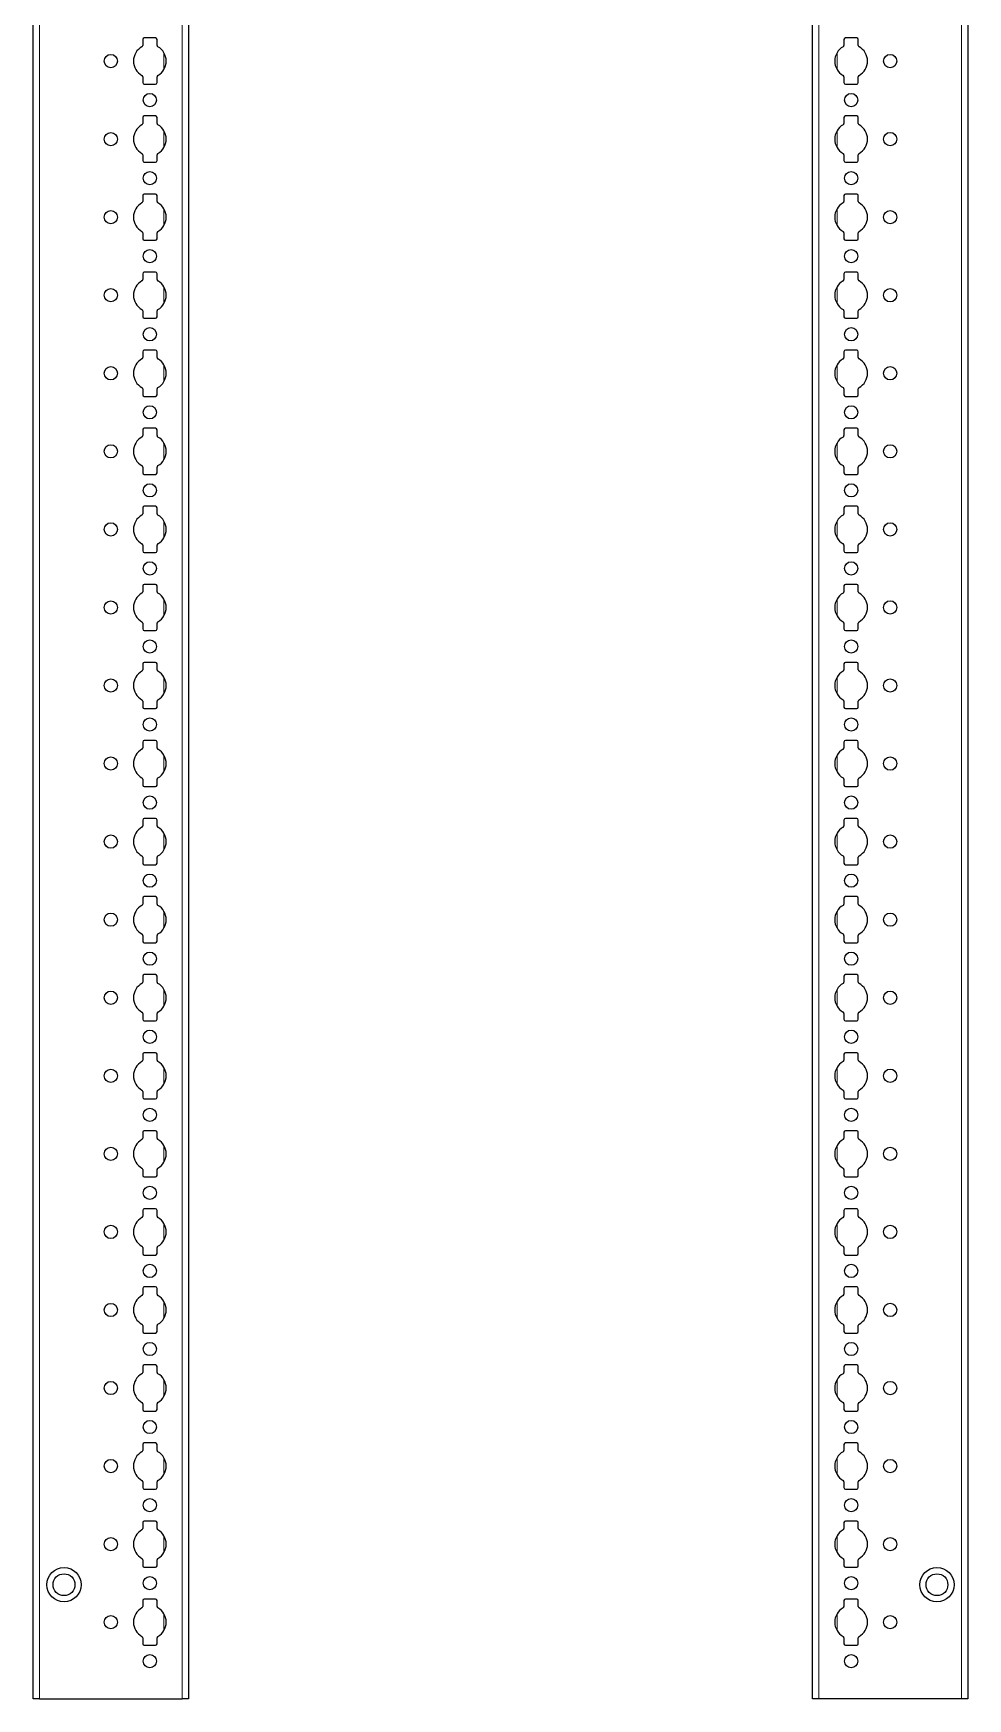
# Model space of a CAD drawing. Header units: millimetres. Extents: x -199 to 4725, y -1847 to 1507.
# Drawn here: x 4426 to 4725, y -852 to -318 of the extents above; entities that cross this region are included whole.
import ezdxf

# ---------------------------------------------------------------- set-up
doc = ezdxf.new("R2010")
doc.units = ezdxf.units.MM

msp = doc.modelspace()

# ---------------------------------------------------------------- linework, layer by layer
at = {"color": 7, "linetype": 'Continuous', "lineweight": 25}
for p, q in [((4425.51, -851.79), (4425.51, 1047.21)), ((4475.21, 1047.21), (4475.21, -851.79)), ((4675.21, -851.79), (4675.21, 1047.21)), ((4724.91, 1047.21), (4724.91, -851.79)), ((4464.66, -319.89), (4461.06, -319.89)), ((4689.36, -319.89), (4685.76, -319.89)), ((4460.56, -320.39), (4460.56, -322.27)), ((4465.16, -322.27), (4465.16, -320.39)), ((4685.26, -320.39), (4685.26, -322.27)), ((4689.86, -322.27), (4689.86, -320.39)), ((4460.56, -332.32), (4460.56, -334.19)), ((4461.06, -334.69), (4464.66, -334.69)), ((4465.16, -334.19), (4465.16, -332.32)), ((4685.26, -332.32), (4685.26, -334.19)), ((4685.76, -334.69), (4689.36, -334.69)), ((4689.86, -334.19), (4689.86, -332.32)), ((4460.56, -345.39), (4460.56, -347.27)), ((4464.66, -344.89), (4461.06, -344.89)), ((4465.16, -347.27), (4465.16, -345.39)), ((4685.26, -345.39), (4685.26, -347.27)), ((4689.36, -344.89), (4685.76, -344.89)), ((4689.86, -347.27), (4689.86, -345.39)), ((4460.56, -357.32), (4460.56, -359.19)), ((4465.16, -359.19), (4465.16, -357.32)), ((4685.26, -357.32), (4685.26, -359.19)), ((4689.86, -359.19), (4689.86, -357.32)), ((4461.06, -359.69), (4464.66, -359.69)), ((4685.76, -359.69), (4689.36, -359.69)), ((4460.56, -370.39), (4460.56, -372.27)), ((4464.66, -369.89), (4461.06, -369.89)), ((4465.16, -372.27), (4465.16, -370.39)), ((4685.26, -370.39), (4685.26, -372.27)), ((4689.36, -369.89), (4685.76, -369.89)), ((4689.86, -372.27), (4689.86, -370.39)), ((4460.56, -382.32), (4460.56, -384.19)), ((4465.16, -384.19), (4465.16, -382.32)), ((4685.26, -382.32), (4685.26, -384.19)), ((4689.86, -384.19), (4689.86, -382.32)), ((4461.06, -384.69), (4464.66, -384.69)), ((4685.76, -384.69), (4689.36, -384.69)), ((4460.56, -395.39), (4460.56, -397.27)), ((4464.66, -394.89), (4461.06, -394.89)), ((4465.16, -397.27), (4465.16, -395.39)), ((4685.26, -395.39), (4685.26, -397.27)), ((4689.36, -394.89), (4685.76, -394.89)), ((4689.86, -397.27), (4689.86, -395.39)), ((4460.56, -407.32), (4460.56, -409.19)), ((4461.06, -409.69), (4464.66, -409.69)), ((4465.16, -409.19), (4465.16, -407.32)), ((4685.26, -407.32), (4685.26, -409.19)), ((4685.76, -409.69), (4689.36, -409.69)), ((4689.86, -409.19), (4689.86, -407.32)), ((4460.56, -420.39), (4460.56, -422.27)), ((4464.66, -419.89), (4461.06, -419.89)), ((4465.16, -422.27), (4465.16, -420.39)), ((4685.26, -420.39), (4685.26, -422.27)), ((4689.36, -419.89), (4685.76, -419.89)), ((4689.86, -422.27), (4689.86, -420.39)), ((4460.56, -432.32), (4460.56, -434.19)), ((4461.06, -434.69), (4464.66, -434.69)), ((4465.16, -434.19), (4465.16, -432.32)), ((4685.26, -432.32), (4685.26, -434.19)), ((4685.76, -434.69), (4689.36, -434.69)), ((4689.86, -434.19), (4689.86, -432.32)), ((4460.56, -445.39), (4460.56, -447.27)), ((4464.66, -444.89), (4461.06, -444.89)), ((4465.16, -447.27), (4465.16, -445.39)), ((4685.26, -445.39), (4685.26, -447.27)), ((4689.36, -444.89), (4685.76, -444.89)), ((4689.86, -447.27), (4689.86, -445.39)), ((4460.56, -457.32), (4460.56, -459.19)), ((4465.16, -459.19), (4465.16, -457.32)), ((4685.26, -457.32), (4685.26, -459.19)), ((4689.86, -459.19), (4689.86, -457.32)), ((4461.06, -459.69), (4464.66, -459.69)), ((4685.76, -459.69), (4689.36, -459.69)), ((4460.56, -470.39), (4460.56, -472.27)), ((4464.66, -469.89), (4461.06, -469.89)), ((4465.16, -472.27), (4465.16, -470.39)), ((4685.26, -470.39), (4685.26, -472.27)), ((4689.36, -469.89), (4685.76, -469.89)), ((4689.86, -472.27), (4689.86, -470.39)), ((4460.56, -482.32), (4460.56, -484.19)), ((4461.06, -484.69), (4464.66, -484.69)), ((4465.16, -484.19), (4465.16, -482.32)), ((4685.26, -482.32), (4685.26, -484.19)), ((4685.76, -484.69), (4689.36, -484.69)), ((4689.86, -484.19), (4689.86, -482.32)), ((4460.56, -495.39), (4460.56, -497.27)), ((4464.66, -494.89), (4461.06, -494.89)), ((4465.16, -497.27), (4465.16, -495.39)), ((4685.26, -495.39), (4685.26, -497.27)), ((4689.36, -494.89), (4685.76, -494.89)), ((4689.86, -497.27), (4689.86, -495.39)), ((4460.56, -507.32), (4460.56, -509.19)), ((4461.06, -509.69), (4464.66, -509.69)), ((4465.16, -509.19), (4465.16, -507.32)), ((4685.26, -507.32), (4685.26, -509.19)), ((4685.76, -509.69), (4689.36, -509.69)), ((4689.86, -509.19), (4689.86, -507.32)), ((4460.56, -520.39), (4460.56, -522.27)), ((4464.66, -519.89), (4461.06, -519.89)), ((4465.16, -522.27), (4465.16, -520.39)), ((4685.26, -520.39), (4685.26, -522.27)), ((4689.36, -519.89), (4685.76, -519.89)), ((4689.86, -522.27), (4689.86, -520.39)), ((4460.56, -532.32), (4460.56, -534.19)), ((4465.16, -534.19), (4465.16, -532.32)), ((4685.26, -532.32), (4685.26, -534.19)), ((4689.86, -534.19), (4689.86, -532.32)), ((4461.06, -534.69), (4464.66, -534.69)), ((4685.76, -534.69), (4689.36, -534.69)), ((4460.56, -545.39), (4460.56, -547.27)), ((4464.66, -544.89), (4461.06, -544.89)), ((4465.16, -547.27), (4465.16, -545.39)), ((4685.26, -545.39), (4685.26, -547.27)), ((4689.36, -544.89), (4685.76, -544.89)), ((4689.86, -547.27), (4689.86, -545.39)), ((4460.56, -557.32), (4460.56, -559.19)), ((4461.06, -559.69), (4464.66, -559.69)), ((4465.16, -559.19), (4465.16, -557.32)), ((4685.26, -557.32), (4685.26, -559.19)), ((4685.76, -559.69), (4689.36, -559.69)), ((4689.86, -559.19), (4689.86, -557.32)), ((4460.56, -570.39), (4460.56, -572.27)), ((4464.66, -569.89), (4461.06, -569.89)), ((4465.16, -572.27), (4465.16, -570.39)), ((4685.26, -570.39), (4685.26, -572.27)), ((4689.36, -569.89), (4685.76, -569.89)), ((4689.86, -572.27), (4689.86, -570.39)), ((4460.56, -582.32), (4460.56, -584.19)), ((4461.06, -584.69), (4464.66, -584.69)), ((4465.16, -584.19), (4465.16, -582.32)), ((4685.26, -582.32), (4685.26, -584.19)), ((4685.76, -584.69), (4689.36, -584.69)), ((4689.86, -584.19), (4689.86, -582.32)), ((4460.56, -595.39), (4460.56, -597.27)), ((4464.66, -594.89), (4461.06, -594.89)), ((4465.16, -597.27), (4465.16, -595.39)), ((4685.26, -595.39), (4685.26, -597.27)), ((4689.36, -594.89), (4685.76, -594.89)), ((4689.86, -597.27), (4689.86, -595.39)), ((4460.56, -607.32), (4460.56, -609.19)), ((4465.16, -609.19), (4465.16, -607.32)), ((4685.26, -607.32), (4685.26, -609.19)), ((4689.86, -609.19), (4689.86, -607.32)), ((4461.06, -609.69), (4464.66, -609.69)), ((4685.76, -609.69), (4689.36, -609.69)), ((4460.56, -620.39), (4460.56, -622.27)), ((4464.66, -619.89), (4461.06, -619.89)), ((4465.16, -622.27), (4465.16, -620.39)), ((4685.26, -620.39), (4685.26, -622.27)), ((4689.36, -619.89), (4685.76, -619.89)), ((4689.86, -622.27), (4689.86, -620.39)), ((4460.56, -632.32), (4460.56, -634.19)), ((4461.06, -634.69), (4464.66, -634.69)), ((4465.16, -634.19), (4465.16, -632.32)), ((4685.26, -632.32), (4685.26, -634.19)), ((4685.76, -634.69), (4689.36, -634.69)), ((4689.86, -634.19), (4689.86, -632.32)), ((4460.56, -645.39), (4460.56, -647.27)), ((4464.66, -644.89), (4461.06, -644.89)), ((4465.16, -647.27), (4465.16, -645.39)), ((4685.26, -645.39), (4685.26, -647.27)), ((4689.36, -644.89), (4685.76, -644.89)), ((4689.86, -647.27), (4689.86, -645.39)), ((4460.56, -657.32), (4460.56, -659.19)), ((4461.06, -659.69), (4464.66, -659.69)), ((4465.16, -659.19), (4465.16, -657.32)), ((4685.26, -657.32), (4685.26, -659.19)), ((4685.76, -659.69), (4689.36, -659.69)), ((4689.86, -659.19), (4689.86, -657.32)), ((4460.56, -670.39), (4460.56, -672.27)), ((4464.66, -669.89), (4461.06, -669.89)), ((4465.16, -672.27), (4465.16, -670.39)), ((4685.26, -670.39), (4685.26, -672.27)), ((4689.36, -669.89), (4685.76, -669.89)), ((4689.86, -672.27), (4689.86, -670.39)), ((4460.56, -682.32), (4460.56, -684.19)), ((4465.16, -684.19), (4465.16, -682.32)), ((4685.26, -682.32), (4685.26, -684.19)), ((4689.86, -684.19), (4689.86, -682.32)), ((4461.06, -684.69), (4464.66, -684.69)), ((4685.76, -684.69), (4689.36, -684.69)), ((4460.56, -695.39), (4460.56, -697.27)), ((4464.66, -694.89), (4461.06, -694.89)), ((4465.16, -697.27), (4465.16, -695.39)), ((4685.26, -695.39), (4685.26, -697.27)), ((4689.36, -694.89), (4685.76, -694.89)), ((4689.86, -697.27), (4689.86, -695.39)), ((4460.56, -707.32), (4460.56, -709.19)), ((4465.16, -709.19), (4465.16, -707.32)), ((4685.26, -707.32), (4685.26, -709.19)), ((4689.86, -709.19), (4689.86, -707.32)), ((4461.06, -709.69), (4464.66, -709.69)), ((4685.76, -709.69), (4689.36, -709.69)), ((4464.66, -719.89), (4461.06, -719.89)), ((4689.36, -719.89), (4685.76, -719.89)), ((4460.56, -720.39), (4460.56, -722.27)), ((4465.16, -722.27), (4465.16, -720.39)), ((4685.26, -720.39), (4685.26, -722.27)), ((4689.86, -722.27), (4689.86, -720.39)), ((4460.56, -732.32), (4460.56, -734.19)), ((4461.06, -734.69), (4464.66, -734.69)), ((4465.16, -734.19), (4465.16, -732.32)), ((4685.26, -732.32), (4685.26, -734.19)), ((4685.76, -734.69), (4689.36, -734.69)), ((4689.86, -734.19), (4689.86, -732.32)), ((4460.56, -745.39), (4460.56, -747.27)), ((4464.66, -744.89), (4461.06, -744.89)), ((4465.16, -747.27), (4465.16, -745.39)), ((4685.26, -745.39), (4685.26, -747.27)), ((4689.36, -744.89), (4685.76, -744.89)), ((4689.86, -747.27), (4689.86, -745.39)), ((4460.56, -757.32), (4460.56, -759.19)), ((4465.16, -759.19), (4465.16, -757.32)), ((4685.26, -757.32), (4685.26, -759.19)), ((4689.86, -759.19), (4689.86, -757.32)), ((4461.06, -759.69), (4464.66, -759.69)), ((4685.76, -759.69), (4689.36, -759.69)), ((4460.56, -770.39), (4460.56, -772.27)), ((4464.66, -769.89), (4461.06, -769.89)), ((4465.16, -772.27), (4465.16, -770.39)), ((4685.26, -770.39), (4685.26, -772.27)), ((4689.36, -769.89), (4685.76, -769.89)), ((4689.86, -772.27), (4689.86, -770.39)), ((4460.56, -782.32), (4460.56, -784.19)), ((4465.16, -784.19), (4465.16, -782.32)), ((4685.26, -782.32), (4685.26, -784.19)), ((4689.86, -784.19), (4689.86, -782.32)), ((4461.06, -784.69), (4464.66, -784.69)), ((4685.76, -784.69), (4689.36, -784.69)), ((4460.56, -795.39), (4460.56, -797.27)), ((4464.66, -794.89), (4461.06, -794.89)), ((4465.16, -797.27), (4465.16, -795.39)), ((4685.26, -795.39), (4685.26, -797.27)), ((4689.36, -794.89), (4685.76, -794.89)), ((4689.86, -797.27), (4689.86, -795.39)), ((4460.56, -807.32), (4460.56, -809.19)), ((4461.06, -809.69), (4464.66, -809.69)), ((4465.16, -809.19), (4465.16, -807.32)), ((4685.26, -807.32), (4685.26, -809.19)), ((4685.76, -809.69), (4689.36, -809.69)), ((4689.86, -809.19), (4689.86, -807.32)), ((4460.56, -820.39), (4460.56, -822.27)), ((4464.66, -819.89), (4461.06, -819.89)), ((4465.16, -822.27), (4465.16, -820.39)), ((4685.26, -820.39), (4685.26, -822.27)), ((4689.36, -819.89), (4685.76, -819.89)), ((4689.86, -822.27), (4689.86, -820.39)), ((4460.56, -832.32), (4460.56, -834.19)), ((4461.06, -834.69), (4464.66, -834.69)), ((4465.16, -834.19), (4465.16, -832.32)), ((4685.26, -832.32), (4685.26, -834.19)), ((4685.76, -834.69), (4689.36, -834.69)), ((4689.86, -834.19), (4689.86, -832.32)), ((4427.51, -851.79), (4425.51, -851.79)), ((4427.51, -851.79), (4473.21, -851.79)), ((4475.21, -851.79), (4473.21, -851.79)), ((4677.21, -851.79), (4675.21, -851.79)), ((4722.91, -851.79), (4677.21, -851.79)), ((4724.91, -851.79), (4722.91, -851.79))]:
    msp.add_line(p, q, dxfattribs=at)
at = {"color": 8, "linetype": 'Continuous', "lineweight": 18}
for p, q in [((4427.51, 1047.21), (4427.51, -851.79)), ((4473.21, -851.79), (4473.21, 1047.21)), ((4677.21, 1047.21), (4677.21, -851.79)), ((4722.91, -851.79), (4722.91, 1047.21)), ((4467.36, -330), (4467.36, -324.59)), ((4683.06, -324.59), (4683.06, -330)), ((4467.36, -355), (4467.36, -349.59)), ((4683.06, -349.59), (4683.06, -355)), ((4467.36, -380), (4467.36, -374.59)), ((4683.06, -374.59), (4683.06, -380)), ((4467.36, -405), (4467.36, -399.59)), ((4683.06, -399.59), (4683.06, -405)), ((4467.36, -430), (4467.36, -424.59)), ((4683.06, -424.59), (4683.06, -430)), ((4467.36, -455), (4467.36, -449.59)), ((4683.06, -449.59), (4683.06, -455)), ((4467.36, -480), (4467.36, -474.59)), ((4683.06, -474.59), (4683.06, -480)), ((4467.36, -505), (4467.36, -499.59)), ((4683.06, -499.59), (4683.06, -505)), ((4467.36, -530), (4467.36, -524.59)), ((4683.06, -524.59), (4683.06, -530)), ((4467.36, -555), (4467.36, -549.59)), ((4683.06, -549.59), (4683.06, -555)), ((4467.36, -580), (4467.36, -574.59)), ((4683.06, -574.59), (4683.06, -580)), ((4467.36, -605), (4467.36, -599.59)), ((4683.06, -599.59), (4683.06, -605)), ((4467.36, -630), (4467.36, -624.59)), ((4683.06, -624.59), (4683.06, -630)), ((4467.36, -655), (4467.36, -649.59)), ((4683.06, -649.59), (4683.06, -655)), ((4467.36, -680), (4467.36, -674.59)), ((4683.06, -674.59), (4683.06, -680)), ((4467.36, -705), (4467.36, -699.59)), ((4683.06, -699.59), (4683.06, -705)), ((4467.36, -730), (4467.36, -724.59)), ((4683.06, -724.59), (4683.06, -730)), ((4467.36, -755), (4467.36, -749.59)), ((4683.06, -749.59), (4683.06, -755)), ((4467.36, -780), (4467.36, -774.59)), ((4683.06, -774.59), (4683.06, -780)), ((4467.36, -805), (4467.36, -799.59)), ((4683.06, -799.59), (4683.06, -805)), ((4467.36, -830), (4467.36, -824.59)), ((4683.06, -824.59), (4683.06, -830))]:
    msp.add_line(p, q, dxfattribs=at)
at = {"color": 7, "linetype": 'Continuous', "lineweight": 25}
for centre, radius in [((4450.36, -327.29), 2.12), ((4700.06, -327.29), 2.13), ((4462.86, -339.79), 2.12), ((4687.56, -339.79), 2.12), ((4450.36, -352.29), 2.12), ((4700.06, -352.29), 2.13), ((4462.86, -364.79), 2.12), ((4687.56, -364.79), 2.12), ((4450.36, -377.29), 2.12), ((4700.06, -377.29), 2.13), ((4462.86, -389.79), 2.12), ((4687.56, -389.79), 2.12), ((4450.36, -402.29), 2.12), ((4700.06, -402.29), 2.13), ((4462.86, -414.79), 2.12), ((4687.56, -414.79), 2.12), ((4450.36, -427.29), 2.12), ((4700.06, -427.29), 2.13), ((4462.86, -439.79), 2.12), ((4687.56, -439.79), 2.12), ((4450.36, -452.29), 2.12), ((4700.06, -452.29), 2.13), ((4462.86, -464.79), 2.12), ((4687.56, -464.79), 2.12), ((4450.36, -477.29), 2.12), ((4700.06, -477.29), 2.13), ((4462.86, -489.79), 2.12), ((4687.56, -489.79), 2.12), ((4450.36, -502.29), 2.12), ((4700.06, -502.29), 2.13), ((4462.86, -514.79), 2.12), ((4687.56, -514.79), 2.12), ((4450.36, -527.29), 2.12), ((4700.06, -527.29), 2.13), ((4462.86, -539.79), 2.12), ((4687.56, -539.79), 2.12), ((4450.36, -552.29), 2.12), ((4700.06, -552.29), 2.13), ((4462.86, -564.79), 2.12), ((4687.56, -564.79), 2.12), ((4450.36, -577.29), 2.12), ((4700.06, -577.29), 2.13), ((4462.86, -589.79), 2.12), ((4687.56, -589.79), 2.12), ((4450.36, -602.29), 2.12), ((4700.06, -602.29), 2.13), ((4462.86, -614.79), 2.12), ((4687.56, -614.79), 2.12), ((4450.36, -627.29), 2.12), ((4700.06, -627.29), 2.13), ((4462.86, -639.79), 2.12), ((4687.56, -639.79), 2.12), ((4450.36, -652.29), 2.12), ((4700.06, -652.29), 2.13), ((4462.86, -664.79), 2.12), ((4687.56, -664.79), 2.12), ((4450.36, -677.29), 2.12), ((4700.06, -677.29), 2.13), ((4462.86, -689.79), 2.12), ((4687.56, -689.79), 2.12), ((4450.36, -702.29), 2.12), ((4700.06, -702.29), 2.13), ((4462.86, -714.79), 2.12), ((4687.56, -714.79), 2.12), ((4450.36, -727.29), 2.12), ((4700.06, -727.29), 2.13), ((4462.86, -739.79), 2.12), ((4687.56, -739.79), 2.12), ((4450.36, -752.29), 2.12), ((4700.06, -752.29), 2.13), ((4462.86, -764.79), 2.12), ((4687.56, -764.79), 2.12), ((4450.36, -777.29), 2.12), ((4700.06, -777.29), 2.13), ((4462.86, -789.79), 2.12), ((4687.56, -789.79), 2.12), ((4450.36, -802.29), 2.12), ((4700.06, -802.29), 2.13), ((4435.36, -815.29), 5.5), ((4715.06, -815.29), 5.5), ((4435.36, -815.29), 3.5), ((4462.86, -814.79), 2.12), ((4687.56, -814.79), 2.12), ((4715.06, -815.29), 3.5), ((4450.36, -827.29), 2.12), ((4700.06, -827.29), 2.13), ((4462.86, -839.79), 2.12), ((4687.56, -839.79), 2.12)]:
    msp.add_circle(centre, radius, dxfattribs=at)
for centre, radius, start, end in [((4461.06, -320.39), 0.5, 90, 180), ((4464.66, -320.39), 0.5, 0, 90), ((4685.76, -320.39), 0.5, 90, 180), ((4689.36, -320.39), 0.5, 0, 90), ((4462.86, -327.29), 5.25, 119.1407, 240.8593), ((4460.06, -322.27), 0.5, 299.1407, 0), ((4465.66, -322.27), 0.5, 180, 240.8593), ((4462.86, -327.29), 5.25, 299.1407, 60.8593), ((4687.56, -327.29), 5.25, 119.1407, 240.8593), ((4684.76, -322.27), 0.5, 299.1407, 0), ((4690.36, -322.27), 0.5, 180, 240.8593), ((4687.56, -327.29), 5.25, 299.1407, 60.8593), ((4460.06, -332.32), 0.5, 0, 60.8593), ((4461.06, -334.19), 0.5, 180, 270), ((4464.66, -334.19), 0.5, 270, 0), ((4465.66, -332.32), 0.5, 119.1407, 180), ((4684.76, -332.32), 0.5, 0, 60.8593), ((4685.76, -334.19), 0.5, 180, 270), ((4689.36, -334.19), 0.5, 270, 0), ((4690.36, -332.32), 0.5, 119.1407, 180), ((4461.06, -345.39), 0.5, 90, 180), ((4464.66, -345.39), 0.5, 0, 90), ((4685.76, -345.39), 0.5, 90, 180), ((4689.36, -345.39), 0.5, 0, 90), ((4462.86, -352.29), 5.25, 119.1407, 240.8593), ((4460.06, -347.27), 0.5, 299.1407, 0), ((4465.66, -347.27), 0.5, 180, 240.8593), ((4462.86, -352.29), 5.25, 299.1407, 60.8593), ((4687.56, -352.29), 5.25, 119.1407, 240.8593), ((4684.76, -347.27), 0.5, 299.1407, 0), ((4690.36, -347.27), 0.5, 180, 240.8593), ((4687.56, -352.29), 5.25, 299.1407, 60.8593), ((4460.06, -357.32), 0.5, 0, 60.8593), ((4465.66, -357.32), 0.5, 119.1407, 180), ((4684.76, -357.32), 0.5, 0, 60.8593), ((4690.36, -357.32), 0.5, 119.1407, 180), ((4461.06, -359.19), 0.5, 180, 270), ((4464.66, -359.19), 0.5, 270, 0), ((4685.76, -359.19), 0.5, 180, 270), ((4689.36, -359.19), 0.5, 270, 0), ((4462.86, -377.29), 5.25, 119.1407, 240.8593), ((4460.06, -372.27), 0.5, 299.1407, 0), ((4461.06, -370.39), 0.5, 90, 180), ((4464.66, -370.39), 0.5, 0, 90), ((4465.66, -372.27), 0.5, 180, 240.8593), ((4462.86, -377.29), 5.25, 299.1407, 60.8593), ((4687.56, -377.29), 5.25, 119.1407, 240.8593), ((4684.76, -372.27), 0.5, 299.1407, 0), ((4685.76, -370.39), 0.5, 90, 180), ((4689.36, -370.39), 0.5, 0, 90), ((4690.36, -372.27), 0.5, 180, 240.8593), ((4687.56, -377.29), 5.25, 299.1407, 60.8593), ((4460.06, -382.32), 0.5, 0, 60.8593), ((4465.66, -382.32), 0.5, 119.1407, 180), ((4684.76, -382.32), 0.5, 0, 60.8593), ((4690.36, -382.32), 0.5, 119.1407, 180), ((4461.06, -384.19), 0.5, 180, 270), ((4464.66, -384.19), 0.5, 270, 0), ((4685.76, -384.19), 0.5, 180, 270), ((4689.36, -384.19), 0.5, 270, 0), ((4462.86, -402.29), 5.25, 119.1407, 240.8593), ((4460.06, -397.27), 0.5, 299.1407, 0), ((4461.06, -395.39), 0.5, 90, 180), ((4464.66, -395.39), 0.5, 0, 90), ((4465.66, -397.27), 0.5, 180, 240.8593), ((4462.86, -402.29), 5.25, 299.1407, 60.8593), ((4687.56, -402.29), 5.25, 119.1407, 240.8593), ((4684.76, -397.27), 0.5, 299.1407, 0), ((4685.76, -395.39), 0.5, 90, 180), ((4689.36, -395.39), 0.5, 0, 90), ((4690.36, -397.27), 0.5, 180, 240.8593), ((4687.56, -402.29), 5.25, 299.1407, 60.8593), ((4460.06, -407.32), 0.5, 0, 60.8593), ((4461.06, -409.19), 0.5, 180, 270), ((4464.66, -409.19), 0.5, 270, 0), ((4465.66, -407.32), 0.5, 119.1407, 180), ((4684.76, -407.32), 0.5, 0, 60.8593), ((4685.76, -409.19), 0.5, 180, 270), ((4689.36, -409.19), 0.5, 270, 0), ((4690.36, -407.32), 0.5, 119.1407, 180), ((4461.06, -420.39), 0.5, 90, 180), ((4464.66, -420.39), 0.5, 0, 90), ((4685.76, -420.39), 0.5, 90, 180), ((4689.36, -420.39), 0.5, 0, 90), ((4462.86, -427.29), 5.25, 119.1407, 240.8593), ((4460.06, -422.27), 0.5, 299.1407, 0), ((4465.66, -422.27), 0.5, 180, 240.8593), ((4462.86, -427.29), 5.25, 299.1407, 60.8593), ((4687.56, -427.29), 5.25, 119.1407, 240.8593), ((4684.76, -422.27), 0.5, 299.1407, 0), ((4690.36, -422.27), 0.5, 180, 240.8593), ((4687.56, -427.29), 5.25, 299.1407, 60.8593), ((4460.06, -432.32), 0.5, 0, 60.8593), ((4465.66, -432.32), 0.5, 119.1407, 180), ((4684.76, -432.32), 0.5, 0, 60.8593), ((4690.36, -432.32), 0.5, 119.1407, 180), ((4461.06, -434.19), 0.5, 180, 270), ((4464.66, -434.19), 0.5, 270, 0), ((4685.76, -434.19), 0.5, 180, 270), ((4689.36, -434.19), 0.5, 270, 0), ((4462.86, -452.29), 5.25, 119.1407, 240.8593), ((4460.06, -447.27), 0.5, 299.1407, 0), ((4461.06, -445.39), 0.5, 90, 180), ((4464.66, -445.39), 0.5, 0, 90), ((4465.66, -447.27), 0.5, 180, 240.8593), ((4462.86, -452.29), 5.25, 299.1407, 60.8593), ((4687.56, -452.29), 5.25, 119.1407, 240.8593), ((4684.76, -447.27), 0.5, 299.1407, 0), ((4685.76, -445.39), 0.5, 90, 180), ((4689.36, -445.39), 0.5, 0, 90), ((4690.36, -447.27), 0.5, 180, 240.8593), ((4687.56, -452.29), 5.25, 299.1407, 60.8593), ((4460.06, -457.32), 0.5, 0, 60.8593), ((4465.66, -457.32), 0.5, 119.1407, 180), ((4684.76, -457.32), 0.5, 0, 60.8593), ((4690.36, -457.32), 0.5, 119.1407, 180), ((4461.06, -459.19), 0.5, 180, 270), ((4464.66, -459.19), 0.5, 270, 0), ((4685.76, -459.19), 0.5, 180, 270), ((4689.36, -459.19), 0.5, 270, 0), ((4462.86, -477.29), 5.25, 119.1407, 240.8593), ((4460.06, -472.27), 0.5, 299.1407, 0), ((4461.06, -470.39), 0.5, 90, 180), ((4464.66, -470.39), 0.5, 0, 90), ((4465.66, -472.27), 0.5, 180, 240.8593), ((4462.86, -477.29), 5.25, 299.1407, 60.8593), ((4687.56, -477.29), 5.25, 119.1407, 240.8593), ((4684.76, -472.27), 0.5, 299.1407, 0), ((4685.76, -470.39), 0.5, 90, 180), ((4689.36, -470.39), 0.5, 0, 90), ((4690.36, -472.27), 0.5, 180, 240.8593), ((4687.56, -477.29), 5.25, 299.1407, 60.8593), ((4460.06, -482.32), 0.5, 0, 60.8593), ((4461.06, -484.19), 0.5, 180, 270), ((4464.66, -484.19), 0.5, 270, 0), ((4465.66, -482.32), 0.5, 119.1407, 180), ((4684.76, -482.32), 0.5, 0, 60.8593), ((4685.76, -484.19), 0.5, 180, 270), ((4689.36, -484.19), 0.5, 270, 0), ((4690.36, -482.32), 0.5, 119.1407, 180), ((4461.06, -495.39), 0.5, 90, 180), ((4464.66, -495.39), 0.5, 0, 90), ((4685.76, -495.39), 0.5, 90, 180), ((4689.36, -495.39), 0.5, 0, 90), ((4462.86, -502.29), 5.25, 119.1407, 240.8593), ((4460.06, -497.27), 0.5, 299.1407, 0), ((4465.66, -497.27), 0.5, 180, 240.8593), ((4462.86, -502.29), 5.25, 299.1407, 60.8593), ((4687.56, -502.29), 5.25, 119.1407, 240.8593), ((4684.76, -497.27), 0.5, 299.1407, 0), ((4690.36, -497.27), 0.5, 180, 240.8593), ((4687.56, -502.29), 5.25, 299.1407, 60.8593), ((4460.06, -507.32), 0.5, 0, 60.8593), ((4461.06, -509.19), 0.5, 180, 270), ((4464.66, -509.19), 0.5, 270, 0), ((4465.66, -507.32), 0.5, 119.1407, 180), ((4684.76, -507.32), 0.5, 0, 60.8593), ((4685.76, -509.19), 0.5, 180, 270), ((4689.36, -509.19), 0.5, 270, 0), ((4690.36, -507.32), 0.5, 119.1407, 180), ((4462.86, -527.29), 5.25, 119.1407, 240.8593), ((4460.06, -522.27), 0.5, 299.1407, 0), ((4461.06, -520.39), 0.5, 90, 180), ((4464.66, -520.39), 0.5, 0, 90), ((4465.66, -522.27), 0.5, 180, 240.8593), ((4462.86, -527.29), 5.25, 299.1407, 60.8593), ((4687.56, -527.29), 5.25, 119.1407, 240.8593), ((4684.76, -522.27), 0.5, 299.1407, 0), ((4685.76, -520.39), 0.5, 90, 180), ((4689.36, -520.39), 0.5, 0, 90), ((4690.36, -522.27), 0.5, 180, 240.8593), ((4687.56, -527.29), 5.25, 299.1407, 60.8593), ((4460.06, -532.32), 0.5, 0, 60.8593), ((4465.66, -532.32), 0.5, 119.1407, 180), ((4684.76, -532.32), 0.5, 0, 60.8593), ((4690.36, -532.32), 0.5, 119.1407, 180), ((4461.06, -534.19), 0.5, 180, 270), ((4464.66, -534.19), 0.5, 270, 0), ((4685.76, -534.19), 0.5, 180, 270), ((4689.36, -534.19), 0.5, 270, 0), ((4462.86, -552.29), 5.25, 119.1407, 240.8593), ((4460.06, -547.27), 0.5, 299.1407, 0), ((4461.06, -545.39), 0.5, 90, 180), ((4464.66, -545.39), 0.5, 0, 90), ((4465.66, -547.27), 0.5, 180, 240.8593), ((4462.86, -552.29), 5.25, 299.1407, 60.8593), ((4687.56, -552.29), 5.25, 119.1407, 240.8593), ((4684.76, -547.27), 0.5, 299.1407, 0), ((4685.76, -545.39), 0.5, 90, 180), ((4689.36, -545.39), 0.5, 0, 90), ((4690.36, -547.27), 0.5, 180, 240.8593), ((4687.56, -552.29), 5.25, 299.1407, 60.8593), ((4460.06, -557.32), 0.5, 0, 60.8593), ((4461.06, -559.19), 0.5, 180, 270), ((4464.66, -559.19), 0.5, 270, 0), ((4465.66, -557.32), 0.5, 119.1407, 180), ((4684.76, -557.32), 0.5, 0, 60.8593), ((4685.76, -559.19), 0.5, 180, 270), ((4689.36, -559.19), 0.5, 270, 0), ((4690.36, -557.32), 0.5, 119.1407, 180), ((4461.06, -570.39), 0.5, 90, 180), ((4464.66, -570.39), 0.5, 0, 90), ((4685.76, -570.39), 0.5, 90, 180), ((4689.36, -570.39), 0.5, 0, 90), ((4462.86, -577.29), 5.25, 119.1407, 240.8593), ((4460.06, -572.27), 0.5, 299.1407, 0), ((4465.66, -572.27), 0.5, 180, 240.8593), ((4462.86, -577.29), 5.25, 299.1407, 60.8593), ((4687.56, -577.29), 5.25, 119.1407, 240.8593), ((4684.76, -572.27), 0.5, 299.1407, 0), ((4690.36, -572.27), 0.5, 180, 240.8593), ((4687.56, -577.29), 5.25, 299.1407, 60.8593), ((4460.06, -582.32), 0.5, 0, 60.8593), ((4461.06, -584.19), 0.5, 180, 270), ((4464.66, -584.19), 0.5, 270, 0), ((4465.66, -582.32), 0.5, 119.1407, 180), ((4684.76, -582.32), 0.5, 0, 60.8593), ((4685.76, -584.19), 0.5, 180, 270), ((4689.36, -584.19), 0.5, 270, 0), ((4690.36, -582.32), 0.5, 119.1407, 180), ((4460.06, -597.27), 0.5, 299.1407, 0), ((4461.06, -595.39), 0.5, 90, 180), ((4464.66, -595.39), 0.5, 0, 90), ((4465.66, -597.27), 0.5, 180, 240.8593), ((4684.76, -597.27), 0.5, 299.1407, 0), ((4685.76, -595.39), 0.5, 90, 180), ((4689.36, -595.39), 0.5, 0, 90), ((4690.36, -597.27), 0.5, 180, 240.8593), ((4462.86, -602.29), 5.25, 119.1407, 240.8593), ((4462.86, -602.29), 5.25, 299.1407, 60.8593), ((4687.56, -602.29), 5.25, 119.1407, 240.8593), ((4687.56, -602.29), 5.25, 299.1407, 60.8593), ((4460.06, -607.32), 0.5, 0, 60.8593), ((4465.66, -607.32), 0.5, 119.1407, 180), ((4684.76, -607.32), 0.5, 0, 60.8593), ((4690.36, -607.32), 0.5, 119.1407, 180), ((4461.06, -609.19), 0.5, 180, 270), ((4464.66, -609.19), 0.5, 270, 0), ((4685.76, -609.19), 0.5, 180, 270), ((4689.36, -609.19), 0.5, 270, 0), ((4462.86, -627.29), 5.25, 119.1407, 240.8593), ((4460.06, -622.27), 0.5, 299.1407, 0), ((4461.06, -620.39), 0.5, 90, 180), ((4464.66, -620.39), 0.5, 0, 90), ((4465.66, -622.27), 0.5, 180, 240.8593), ((4462.86, -627.29), 5.25, 299.1407, 60.8593), ((4687.56, -627.29), 5.25, 119.1407, 240.8593), ((4684.76, -622.27), 0.5, 299.1407, 0), ((4685.76, -620.39), 0.5, 90, 180), ((4689.36, -620.39), 0.5, 0, 90), ((4690.36, -622.27), 0.5, 180, 240.8593), ((4687.56, -627.29), 5.25, 299.1407, 60.8593), ((4460.06, -632.32), 0.5, 0, 60.8593), ((4461.06, -634.19), 0.5, 180, 270), ((4464.66, -634.19), 0.5, 270, 0), ((4465.66, -632.32), 0.5, 119.1407, 180), ((4684.76, -632.32), 0.5, 0, 60.8593), ((4685.76, -634.19), 0.5, 180, 270), ((4689.36, -634.19), 0.5, 270, 0), ((4690.36, -632.32), 0.5, 119.1407, 180), ((4461.06, -645.39), 0.5, 90, 180), ((4464.66, -645.39), 0.5, 0, 90), ((4685.76, -645.39), 0.5, 90, 180), ((4689.36, -645.39), 0.5, 0, 90), ((4462.86, -652.29), 5.25, 119.1407, 240.8593), ((4460.06, -647.27), 0.5, 299.1407, 0), ((4465.66, -647.27), 0.5, 180, 240.8593), ((4462.86, -652.29), 5.25, 299.1407, 60.8593), ((4687.56, -652.29), 5.25, 119.1407, 240.8593), ((4684.76, -647.27), 0.5, 299.1407, 0), ((4690.36, -647.27), 0.5, 180, 240.8593), ((4687.56, -652.29), 5.25, 299.1407, 60.8593), ((4460.06, -657.32), 0.5, 0, 60.8593), ((4461.06, -659.19), 0.5, 180, 270), ((4464.66, -659.19), 0.5, 270, 0), ((4465.66, -657.32), 0.5, 119.1407, 180), ((4684.76, -657.32), 0.5, 0, 60.8593), ((4685.76, -659.19), 0.5, 180, 270), ((4689.36, -659.19), 0.5, 270, 0), ((4690.36, -657.32), 0.5, 119.1407, 180), ((4461.06, -670.39), 0.5, 90, 180), ((4464.66, -670.39), 0.5, 0, 90), ((4685.76, -670.39), 0.5, 90, 180), ((4689.36, -670.39), 0.5, 0, 90), ((4462.86, -677.29), 5.25, 119.1407, 240.8593), ((4460.06, -672.27), 0.5, 299.1407, 0), ((4465.66, -672.27), 0.5, 180, 240.8593), ((4462.86, -677.29), 5.25, 299.1407, 60.8593), ((4687.56, -677.29), 5.25, 119.1407, 240.8593), ((4684.76, -672.27), 0.5, 299.1407, 0), ((4690.36, -672.27), 0.5, 180, 240.8593), ((4687.56, -677.29), 5.25, 299.1407, 60.8593), ((4460.06, -682.32), 0.5, 0, 60.8593), ((4465.66, -682.32), 0.5, 119.1407, 180), ((4684.76, -682.32), 0.5, 0, 60.8593), ((4690.36, -682.32), 0.5, 119.1407, 180), ((4461.06, -684.19), 0.5, 180, 270), ((4464.66, -684.19), 0.5, 270, 0), ((4685.76, -684.19), 0.5, 180, 270), ((4689.36, -684.19), 0.5, 270, 0), ((4462.86, -702.29), 5.25, 119.1407, 240.8593), ((4460.06, -697.27), 0.5, 299.1407, 0), ((4461.06, -695.39), 0.5, 90, 180), ((4464.66, -695.39), 0.5, 0, 90), ((4465.66, -697.27), 0.5, 180, 240.8593), ((4462.86, -702.29), 5.25, 299.1407, 60.8593), ((4687.56, -702.29), 5.25, 119.1407, 240.8593), ((4684.76, -697.27), 0.5, 299.1407, 0), ((4685.76, -695.39), 0.5, 90, 180), ((4689.36, -695.39), 0.5, 0, 90), ((4690.36, -697.27), 0.5, 180, 240.8593), ((4687.56, -702.29), 5.25, 299.1407, 60.8593), ((4460.06, -707.32), 0.5, 0, 60.8593), ((4461.06, -709.19), 0.5, 180, 270), ((4464.66, -709.19), 0.5, 270, 0), ((4465.66, -707.32), 0.5, 119.1407, 180), ((4684.76, -707.32), 0.5, 0, 60.8593), ((4685.76, -709.19), 0.5, 180, 270), ((4689.36, -709.19), 0.5, 270, 0), ((4690.36, -707.32), 0.5, 119.1407, 180), ((4461.06, -720.39), 0.5, 90, 180), ((4464.66, -720.39), 0.5, 0, 90), ((4685.76, -720.39), 0.5, 90, 180), ((4689.36, -720.39), 0.5, 0, 90), ((4462.86, -727.29), 5.25, 119.1407, 240.8593), ((4460.06, -722.27), 0.5, 299.1407, 0), ((4465.66, -722.27), 0.5, 180, 240.8593), ((4462.86, -727.29), 5.25, 299.1407, 60.8593), ((4687.56, -727.29), 5.25, 119.1407, 240.8593), ((4684.76, -722.27), 0.5, 299.1407, 0), ((4690.36, -722.27), 0.5, 180, 240.8593), ((4687.56, -727.29), 5.25, 299.1407, 60.8593), ((4460.06, -732.32), 0.5, 0, 60.8593), ((4461.06, -734.19), 0.5, 180, 270), ((4464.66, -734.19), 0.5, 270, 0), ((4465.66, -732.32), 0.5, 119.1407, 180), ((4684.76, -732.32), 0.5, 0, 60.8593), ((4685.76, -734.19), 0.5, 180, 270), ((4689.36, -734.19), 0.5, 270, 0), ((4690.36, -732.32), 0.5, 119.1407, 180), ((4461.06, -745.39), 0.5, 90, 180), ((4464.66, -745.39), 0.5, 0, 90), ((4685.76, -745.39), 0.5, 90, 180), ((4689.36, -745.39), 0.5, 0, 90), ((4462.86, -752.29), 5.25, 119.1407, 240.8593), ((4460.06, -747.27), 0.5, 299.1407, 0), ((4465.66, -747.27), 0.5, 180, 240.8593), ((4462.86, -752.29), 5.25, 299.1407, 60.8593), ((4687.56, -752.29), 5.25, 119.1407, 240.8593), ((4684.76, -747.27), 0.5, 299.1407, 0), ((4690.36, -747.27), 0.5, 180, 240.8593), ((4687.56, -752.29), 5.25, 299.1407, 60.8593), ((4460.06, -757.32), 0.5, 0, 60.8593), ((4465.66, -757.32), 0.5, 119.1407, 180), ((4684.76, -757.32), 0.5, 0, 60.8593), ((4690.36, -757.32), 0.5, 119.1407, 180), ((4461.06, -759.19), 0.5, 180, 270), ((4464.66, -759.19), 0.5, 270, 0), ((4685.76, -759.19), 0.5, 180, 270), ((4689.36, -759.19), 0.5, 270, 0), ((4462.86, -777.29), 5.25, 119.1407, 240.8593), ((4460.06, -772.27), 0.5, 299.1407, 0), ((4461.06, -770.39), 0.5, 90, 180), ((4464.66, -770.39), 0.5, 0, 90), ((4465.66, -772.27), 0.5, 180, 240.8593), ((4462.86, -777.29), 5.25, 299.1407, 60.8593), ((4687.56, -777.29), 5.25, 119.1407, 240.8593), ((4684.76, -772.27), 0.5, 299.1407, 0), ((4685.76, -770.39), 0.5, 90, 180), ((4689.36, -770.39), 0.5, 0, 90), ((4690.36, -772.27), 0.5, 180, 240.8593), ((4687.56, -777.29), 5.25, 299.1407, 60.8593), ((4460.06, -782.32), 0.5, 0, 60.8593), ((4465.66, -782.32), 0.5, 119.1407, 180), ((4684.76, -782.32), 0.5, 0, 60.8593), ((4690.36, -782.32), 0.5, 119.1407, 180), ((4461.06, -784.19), 0.5, 180, 270), ((4464.66, -784.19), 0.5, 270, 0), ((4685.76, -784.19), 0.5, 180, 270), ((4689.36, -784.19), 0.5, 270, 0), ((4462.86, -802.29), 5.25, 119.1407, 240.8593), ((4460.06, -797.27), 0.5, 299.1407, 0), ((4461.06, -795.39), 0.5, 90, 180), ((4464.66, -795.39), 0.5, 0, 90), ((4465.66, -797.27), 0.5, 180, 240.8593), ((4462.86, -802.29), 5.25, 299.1407, 60.8593), ((4687.56, -802.29), 5.25, 119.1407, 240.8593), ((4684.76, -797.27), 0.5, 299.1407, 0), ((4685.76, -795.39), 0.5, 90, 180), ((4689.36, -795.39), 0.5, 0, 90), ((4690.36, -797.27), 0.5, 180, 240.8593), ((4687.56, -802.29), 5.25, 299.1407, 60.8593), ((4460.06, -807.32), 0.5, 0, 60.8593), ((4461.06, -809.19), 0.5, 180, 270), ((4464.66, -809.19), 0.5, 270, 0), ((4465.66, -807.32), 0.5, 119.1407, 180), ((4684.76, -807.32), 0.5, 0, 60.8593), ((4685.76, -809.19), 0.5, 180, 270), ((4689.36, -809.19), 0.5, 270, 0), ((4690.36, -807.32), 0.5, 119.1407, 180), ((4461.06, -820.39), 0.5, 90, 180), ((4464.66, -820.39), 0.5, 0, 90), ((4685.76, -820.39), 0.5, 90, 180), ((4689.36, -820.39), 0.5, 0, 90), ((4462.86, -827.29), 5.25, 119.1407, 240.8593), ((4460.06, -822.27), 0.5, 299.1407, 0), ((4465.66, -822.27), 0.5, 180, 240.8593), ((4462.86, -827.29), 5.25, 299.1407, 60.8593), ((4687.56, -827.29), 5.25, 119.1407, 240.8593), ((4684.76, -822.27), 0.5, 299.1407, 0), ((4690.36, -822.27), 0.5, 180, 240.8593), ((4687.56, -827.29), 5.25, 299.1407, 60.8593), ((4460.06, -832.32), 0.5, 0, 60.8593), ((4465.66, -832.32), 0.5, 119.1407, 180), ((4684.76, -832.32), 0.5, 0, 60.8593), ((4690.36, -832.32), 0.5, 119.1407, 180), ((4461.06, -834.19), 0.5, 180, 270), ((4464.66, -834.19), 0.5, 270, 0), ((4685.76, -834.19), 0.5, 180, 270), ((4689.36, -834.19), 0.5, 270, 0)]:
    msp.add_arc(centre, radius, start, end, dxfattribs=at)

doc.saveas('drawing.dxf')
